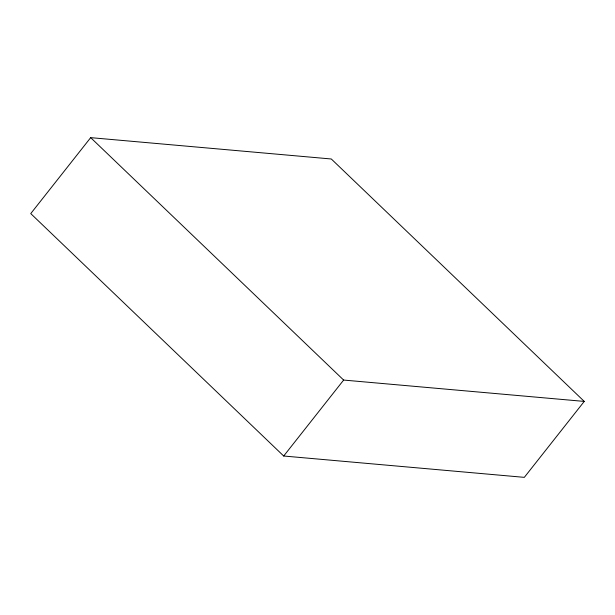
<?xml version="1.0" encoding="UTF-8"?>
<svg xmlns="http://www.w3.org/2000/svg" width="615" height="615" viewBox="0 0 615 615"><rect width="100%" height="100%" fill="white"/><g stroke="black" fill="none" stroke-linecap="round" stroke-linejoin="round"><path stroke-width="0.92" d="M90.682 137.645L30.75 213.589L283.7 456.015L524.318 477.355L584.25 401.411L331.3 158.985L90.682 137.645L343.639 380.062L584.25 401.411M283.7 456.015L343.639 380.062"/></g></svg>
